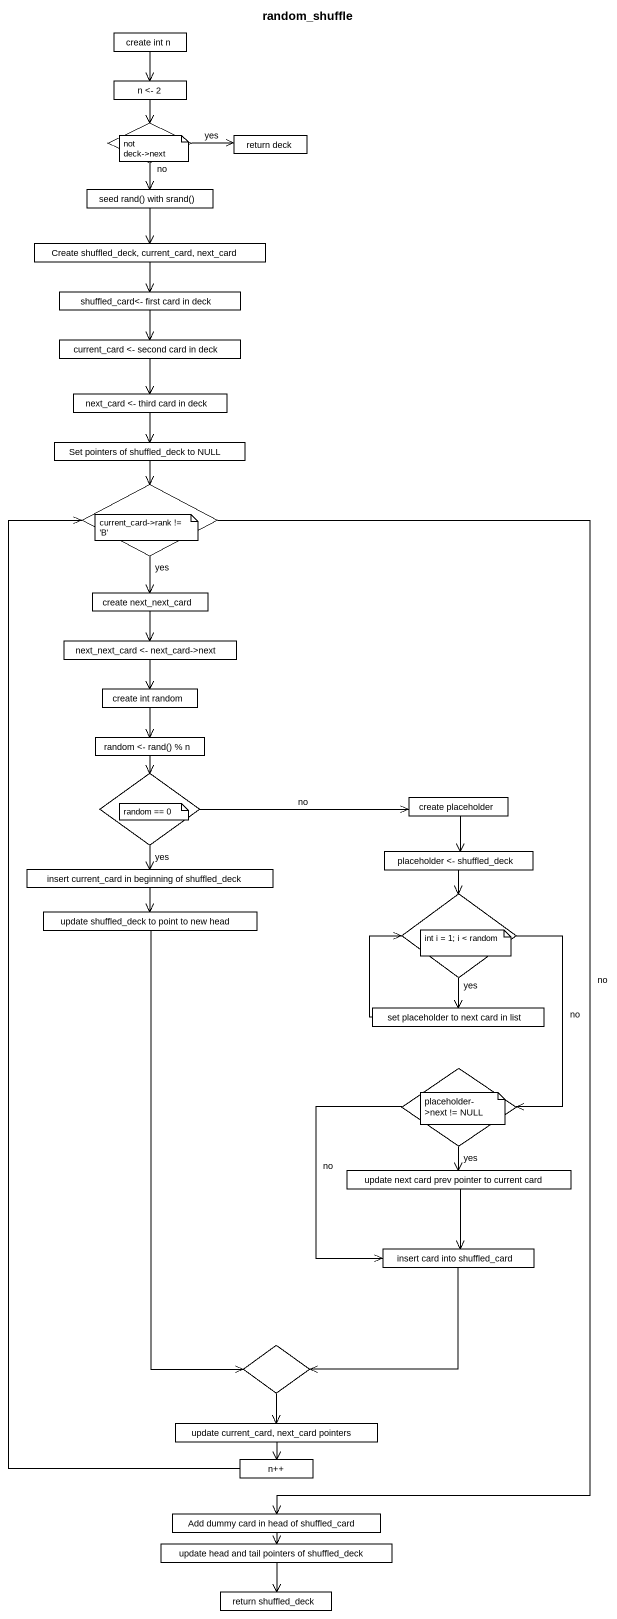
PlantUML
@startuml
title random_shuffle
hide empty description
state "create int n" as create_int_n <<object>>
state "n <- 2" as n_2 <<object>>
state choice1 <<choice>>
state "return deck" as return_deck <<object>>
state "seed rand() with srand()" as seed_rand_with_srand <<object>>
state "Create shuffled_deck, current_card, next_card" as Create_shuffled_deck <<object>>
state "shuffled_card<- first card in deck" as shuffled_card_first_card_in <<object>>
state "current_card <- second card in deck" as current_card_second_card_in <<object>>
state "next_card <- third card in deck" as next_card_third_card_in_deck <<object>>
state "Set pointers of shuffled_deck to NULL" as Set_pointers_of_shuffled <<object>>
state choice2 <<choice>>
state "create next_next_card" as create_next_next_card <<object>>
state "next_next_card <- next_card->next" as next_next_card_next_card <<object>>
state "create int random" as create_int_random <<object>>
state "random <- rand() % n" as random_rand_n <<object>>
state choice3 <<choice>>
state "create placeholder" as create_placeholder <<object>>
state "insert current_card in beginning of shuffled_deck" as insert_current_card_in <<object>>
state "placeholder <- shuffled_deck" as placeholder_shuffled_deck <<object>>
state "update shuffled_deck to point to new head" as update_shuffled_deck_to <<object>>
state choice4 <<choice>>
state "set placeholder to next card in list" as set_placeholder_to_next <<object>>
state choice5 <<choice>>
state "update next card prev pointer to current card" as update_next_card_prev <<object>>
state "insert card into shuffled_card" as insert_card_into_shuffled <<object>>
state choice6 <<choice>>
state "update current_card, next_card pointers" as update_current_card_next <<object>>
state "n++" as n <<object>>
state "Add dummy card in head of shuffled_card" as Add_dummy_card_in_head_of <<object>>
state "update head and tail pointers of shuffled_deck" as update_head_and_tail <<object>>
state "return shuffled_deck" as return_shuffled_deck <<object>>
create_int_n --> n_2
n_2 --> choice1
choice1 -right-> return_deck : yes
choice1 --> seed_rand_with_srand : no
seed_rand_with_srand --> Create_shuffled_deck
Create_shuffled_deck --> shuffled_card_first_card_in
shuffled_card_first_card_in --> current_card_second_card_in
current_card_second_card_in --> next_card_third_card_in_deck
next_card_third_card_in_deck --> Set_pointers_of_shuffled
Set_pointers_of_shuffled --> choice2
choice2 --> create_next_next_card : yes
choice2 --> Add_dummy_card_in_head_of : no
create_next_next_card --> next_next_card_next_card
next_next_card_next_card --> create_int_random
create_int_random --> random_rand_n
random_rand_n --> choice3
choice3 -right-> create_placeholder : no
choice3 --> insert_current_card_in : yes
create_placeholder --> placeholder_shuffled_deck
insert_current_card_in --> update_shuffled_deck_to
placeholder_shuffled_deck --> choice4
update_shuffled_deck_to --> choice6
choice4 --> set_placeholder_to_next : yes
choice4 --> choice5 : no
set_placeholder_to_next -up-> choice4
choice5 --> update_next_card_prev : yes
choice5 --> insert_card_into_shuffled : no
update_next_card_prev --> insert_card_into_shuffled
insert_card_into_shuffled --> choice6
choice6 --> update_current_card_next
update_current_card_next --> n
n -up-> choice2
Add_dummy_card_in_head_of --> update_head_and_tail
update_head_and_tail --> return_shuffled_deck
note as N1
  not deck->next
end note
note as N2
  current_card->rank != 'B'
end note
note as N3
  random == 0
end note
note as N4
  int i = 1; i < random
end note
note as N5
  placeholder->next != NULL
end note
@enduml
